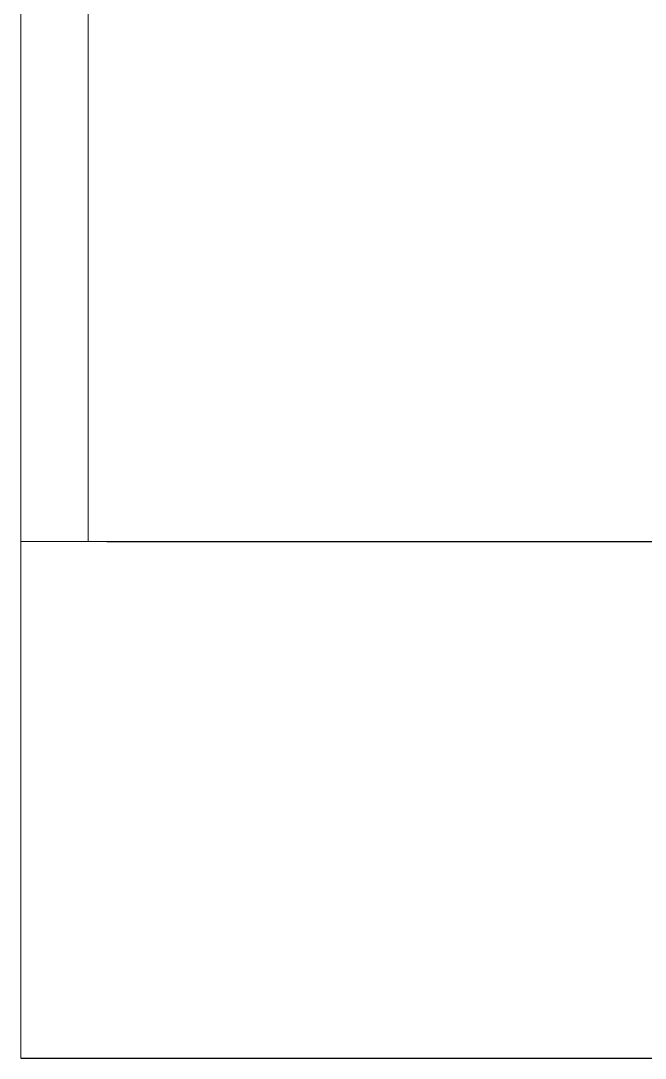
# Model space of a CAD drawing. Header units: millimetres. Extents: x 100 to 940, y 100 to 694.
# Drawn here: x 630.2 to 666.4, y 386.3 to 446.5 of the extents above; entities that cross this region are included whole.
import ezdxf

# ---------------------------------------------------------------- set-up
doc = ezdxf.new("R2010")
doc.units = ezdxf.units.MM
doc.layers.add('M-EQUIPAMENTOS', color=1, linetype='Continuous', lineweight=9)
doc.layers.add('PAREDE', color=7, linetype='Continuous', lineweight=9)

msp = doc.modelspace()

# ---------------------------------------------------------------- linework, layer by layer
for p, q in [((635.164, 416.254), (702.664, 416.254)), ((630.164, 386.254), (702.664, 386.254))]:
    msp.add_line(p, q)
at = {"layer": 'M-EQUIPAMENTOS'}
msp.add_line((634.074, 466.254), (634.074, 416.254), dxfattribs=at)
at = {"layer": 'PAREDE'}
for p, q in [((630.164, 416.254), (630.164, 473.754)), ((635.164, 416.254), (630.164, 416.254)), ((630.164, 416.254), (630.164, 386.254))]:
    msp.add_line(p, q, dxfattribs=at)

doc.saveas('drawing.dxf')
